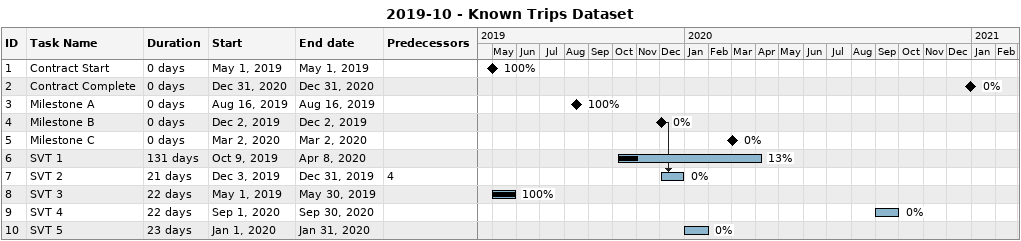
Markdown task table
2019-10 - Known Trips Dataset

| ID | Task | Duration | Start | Finish | Predecessors | % complete |
|---|---|---|---|---|---|---|
| 1 | Contract Start | 0d | 2019-05-01 | 2019-05-01 |  | 100 |
| 2 | Contract Complete | 0d | 2020-12-31 | 2020-12-31 |  | 0 |
| 3 | Milestone A | 0d | 2019-08-16 | 2019-08-16 |  | 100 |
| 4 | Milestone B | 0d | 2019-12-02 | 2019-12-02 |  | 0 |
| 5 | Milestone C | 0d | 2020-03-02 | 2020-03-02 |  | 0 |
| 6 | SVT 1 | 131d | 2019-10-09 | 2020-04-08 |  | 13 |
| 7 | SVT 2 | 21d | 2019-12-03 | 2019-12-31 | 4 | 0 |
| 8 | SVT 3 | 22d | 2019-05-01 | 2019-05-30 |  | 100 |
| 9 | SVT 4 | 22d | 2020-09-01 | 2020-09-30 |  | 0 |
| 10 | SVT 5 | 23d | 2020-01-01 | 2020-01-31 |  | 0 |
